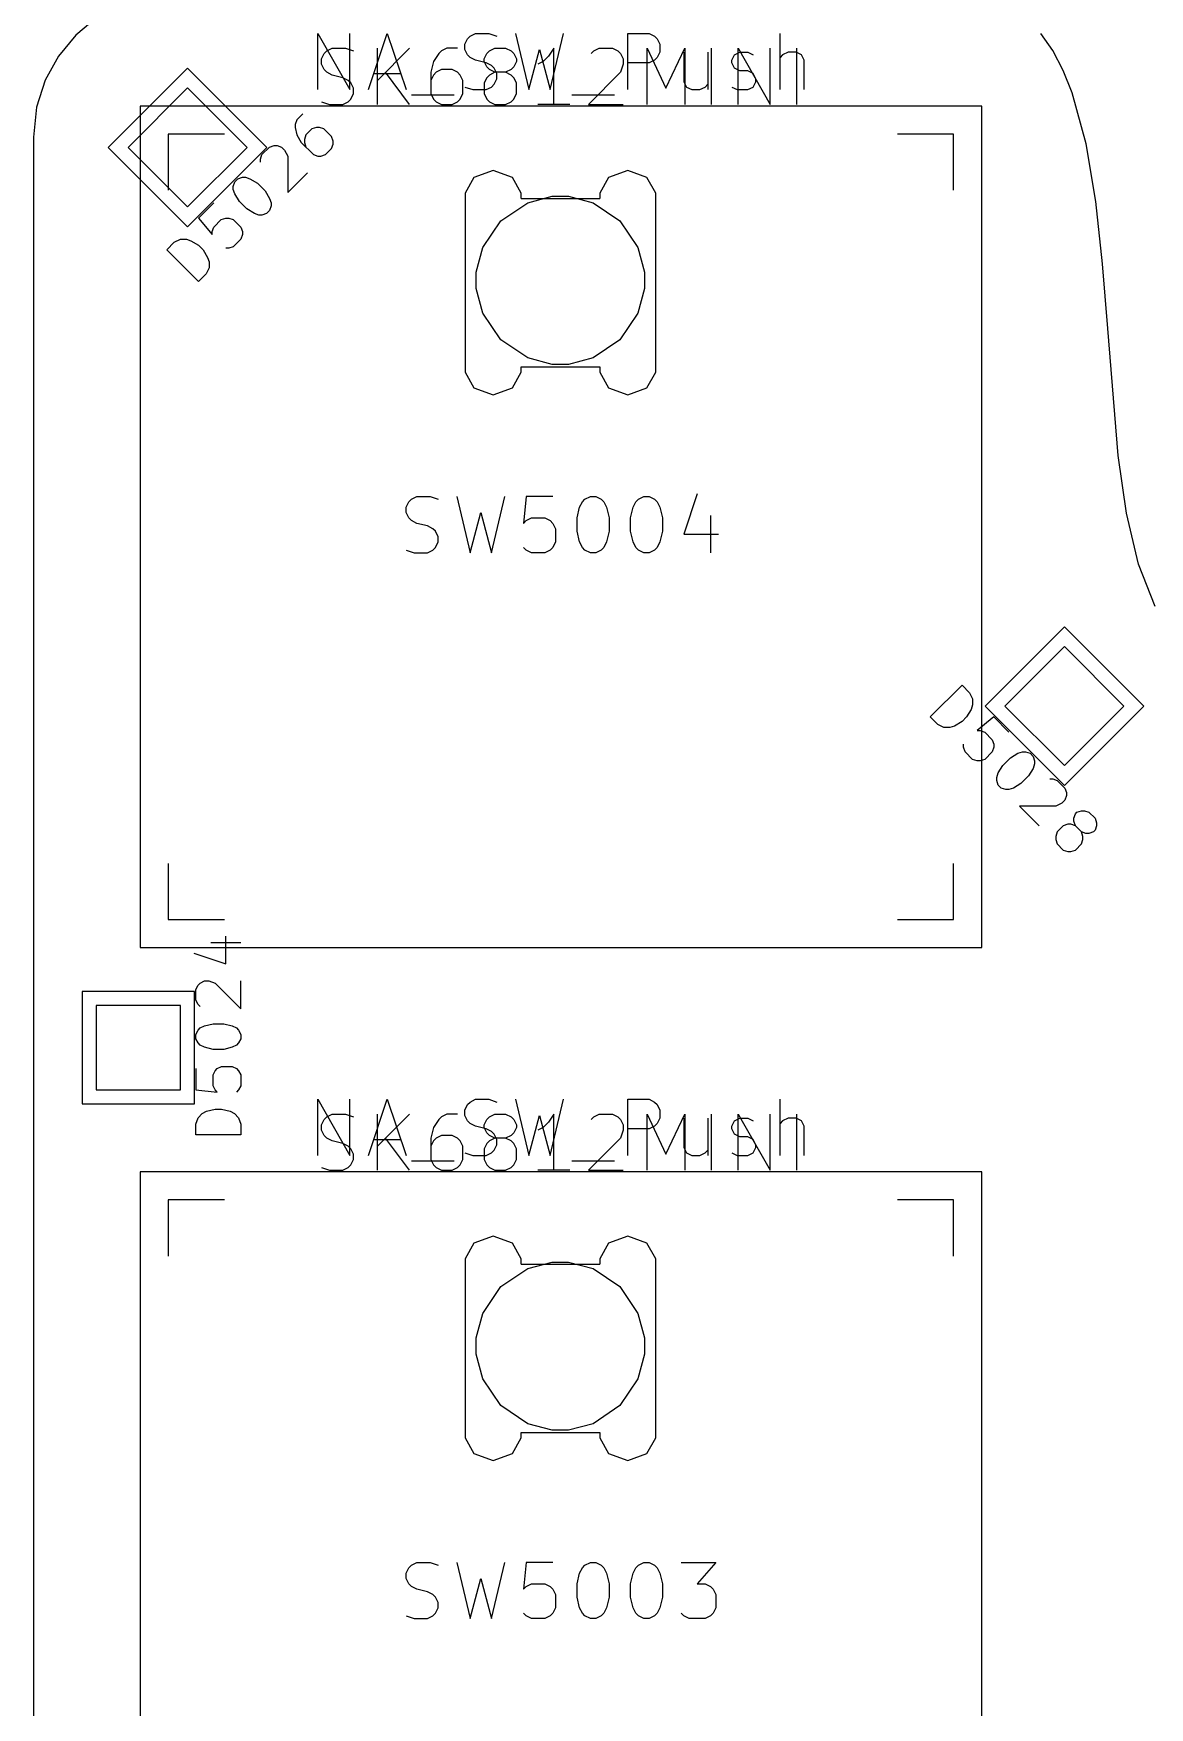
# Model space of a CAD drawing. Extents: x 0 to 141, y 0 to 216.
# Drawn here: x 0.17 to 20.07, y 52.05 to 81.89 of the extents above; entities that cross this region are included whole.
import ezdxf

# ---------------------------------------------------------------- set-up
doc = ezdxf.new("R2010")
doc.units = 0
doc.layers.get('0').update_dxf_attribs({"linetype": 'CONTINUOUS'})

msp = doc.modelspace()

# ---------------------------------------------------------------- linework, layer by layer
at = {"color": 0}
for p, q in [((1.30087, 82.1739), (0.92742, 81.861)), ((0.92742, 81.861), (0.61461, 81.4874)), ((5.24069, 80.8895), (5.24069, 81.8885)), ((5.24069, 81.8885), (5.8112, 80.8895)), ((5.8112, 80.8895), (5.8112, 81.8885)), ((6.14468, 80.8895), (6.47816, 81.8885)), ((6.47816, 81.8885), (6.81164, 80.8895)), ((7.85894, 81.6984), (7.9072, 81.7933)), ((7.9072, 81.7933), (7.95405, 81.8416)), ((7.95405, 81.8416), (8.05049, 81.8885)), ((8.05049, 81.8885), (8.28753, 81.8885)), ((8.28753, 81.8885), (8.43082, 81.8416)), ((8.76434, 81.8885), (9.00271, 80.8895)), ((9.38308, 80.8895), (9.62145, 81.8885)), ((10.7638, 80.8895), (10.7638, 81.8885)), ((10.7638, 81.8885), (11.1456, 81.8885)), ((11.1456, 81.8885), (11.2407, 81.8416)), ((11.2407, 81.8416), (11.2875, 81.7933)), ((11.2875, 81.7933), (11.3357, 81.6984)), ((13.4786, 80.8895), (13.4786, 81.8885)), ((18.3417, 81.5855), (18.1253, 81.8928)), ((0.61461, 81.4874), (0.37621, 81.0588)), ((5.30271, 81.4366), (5.35093, 81.5315)), ((5.35093, 81.5315), (5.39778, 81.5785)), ((5.39778, 81.5785), (5.49286, 81.6268)), ((5.49286, 81.6268), (5.73126, 81.6268)), ((5.73126, 81.6268), (5.87456, 81.5785)), ((6.30315, 80.6263), (6.30315, 81.6268)), ((6.87366, 81.6268), (6.30315, 81.0549)), ((7.39733, 81.5315), (7.30222, 81.3883)), ((7.44555, 81.5785), (7.39733, 81.5315)), ((7.54063, 81.6268), (7.44555, 81.5785)), ((7.73081, 81.6268), (7.54063, 81.6268)), ((7.85894, 81.6031), (7.85894, 81.6984)), ((7.9072, 81.5082), (7.85894, 81.6031)), ((7.95405, 81.4599), (7.9072, 81.5082)), ((8.20759, 81.4366), (8.25444, 81.5315)), ((8.25444, 81.5315), (8.3027, 81.5785)), ((8.3027, 81.5785), (8.39777, 81.6268)), ((8.39777, 81.6268), (8.58795, 81.6268)), ((8.58795, 81.6268), (8.6844, 81.5785)), ((8.6844, 81.5785), (8.73125, 81.5315)), ((8.73125, 81.5315), (8.77947, 81.4366)), ((9.00271, 80.8895), (9.19289, 81.6031)), ((9.19289, 81.6031), (9.38308, 80.8895)), ((9.34999, 81.4836), (9.25491, 81.3883)), ((9.44506, 81.6268), (9.34999, 81.4836)), ((9.44506, 80.6263), (9.44506, 81.6268)), ((10.1121, 81.5315), (10.1603, 81.5785)), ((10.1603, 81.5785), (10.2554, 81.6268)), ((10.2554, 81.6268), (10.4938, 81.6268)), ((10.4938, 81.6268), (10.5888, 81.5785)), ((10.5888, 81.5785), (10.6357, 81.5315)), ((10.6357, 81.5315), (10.6839, 81.4366)), ((11.1125, 80.6263), (11.1125, 81.6268)), ((11.1125, 81.6268), (11.446, 80.9128)), ((11.3357, 81.5566), (11.2875, 81.4599)), ((11.3357, 81.6984), (11.3357, 81.5566)), ((11.446, 80.9128), (11.7795, 81.6268)), ((11.7643, 81.5566), (11.7643, 81.0313)), ((11.7795, 81.6268), (11.7795, 80.6263)), ((12.1929, 81.5566), (12.1929, 80.8895)), ((12.2549, 80.6263), (12.2549, 81.6268)), ((12.6214, 81.413), (12.6697, 81.5082)), ((12.6697, 81.5082), (12.7648, 81.5566)), ((12.7317, 80.6263), (12.7317, 81.6268)), ((12.7317, 81.6268), (13.3022, 80.6263)), ((12.7648, 81.5566), (12.9067, 81.5566)), ((12.9067, 81.5566), (13.0018, 81.5082)), ((13.3022, 80.6263), (13.3022, 81.6268)), ((13.5254, 81.5082), (13.4786, 81.4599)), ((13.6219, 81.5566), (13.5254, 81.5082)), ((13.7638, 81.5566), (13.6219, 81.5566)), ((13.8589, 81.5082), (13.7638, 81.5566)), ((13.779, 80.6263), (13.779, 81.6268)), ((13.9072, 81.413), (13.8589, 81.5082)), ((18.5277, 81.2313), (18.3417, 81.5855)), ((2.91869, 81.274), (1.50482, 79.8587)), ((4.33257, 79.8587), (2.91869, 81.274)), ((5.30271, 81.3414), (5.30271, 81.4366)), ((5.35093, 81.2465), (5.30271, 81.3414)), ((5.39778, 81.1982), (5.35093, 81.2465)), ((5.49286, 81.1498), (5.39778, 81.1982)), ((6.23976, 81.1749), (6.71657, 81.1749)), ((6.87366, 80.6263), (6.44507, 81.1982)), ((7.30222, 81.3883), (7.25537, 81.1982)), ((7.25537, 81.1982), (7.25537, 80.8179)), ((7.35044, 81.1982), (7.30222, 81.1498)), ((7.44555, 81.2465), (7.35044, 81.1982)), ((7.6357, 81.2465), (7.44555, 81.2465)), ((7.73081, 81.1982), (7.6357, 81.2465)), ((7.77903, 81.1498), (7.73081, 81.1982)), ((8.05049, 81.413), (7.95405, 81.4599)), ((8.24068, 81.365), (8.05049, 81.413)), ((8.20759, 81.3883), (8.20759, 81.4366)), ((8.25444, 81.2934), (8.20759, 81.3883)), ((8.33575, 81.3181), (8.24068, 81.365)), ((8.3027, 81.2465), (8.25444, 81.2934)), ((8.39777, 81.1982), (8.3027, 81.2465)), ((8.39777, 81.1982), (8.3027, 81.1498)), ((8.38398, 81.2698), (8.33575, 81.3181)), ((8.43082, 81.1749), (8.38398, 81.2698)), ((8.58795, 81.1982), (8.39777, 81.1982)), ((8.43082, 81.0796), (8.43082, 81.1749)), ((8.6844, 81.2465), (8.58795, 81.1982)), ((8.6844, 81.1498), (8.58795, 81.1982)), ((8.73125, 81.2934), (8.6844, 81.2465)), ((8.77947, 81.3883), (8.73125, 81.2934)), ((8.77947, 81.4366), (8.77947, 81.3883)), ((9.25491, 81.3883), (9.1598, 81.3414)), ((10.6357, 81.1982), (10.0652, 80.6263)), ((10.6839, 81.3414), (10.6357, 81.1982)), ((10.6839, 81.4366), (10.6839, 81.3414)), ((11.1456, 81.365), (10.7638, 81.365)), ((11.2407, 81.413), (11.1456, 81.365)), ((11.2875, 81.4599), (11.2407, 81.413)), ((12.6214, 81.365), (12.6214, 81.413)), ((12.6697, 81.2698), (12.6214, 81.365)), ((12.7648, 81.2229), (12.6697, 81.2698)), ((12.9067, 81.2229), (12.7648, 81.2229)), ((13.0018, 81.1749), (12.9067, 81.2229)), ((13.05, 81.0796), (13.0018, 81.1749)), ((13.9072, 80.8895), (13.9072, 81.413)), ((18.6876, 80.833), (18.5277, 81.2313)), ((0.37621, 81.0588), (0.22324, 80.578)), ((2.91869, 80.9198), (1.8576, 79.8587)), ((3.97979, 79.8587), (2.91869, 80.9198)), ((5.68304, 81.1029), (5.49286, 81.1498)), ((5.77949, 81.0549), (5.68304, 81.1029)), ((5.82634, 81.008), (5.77949, 81.0549)), ((5.87456, 80.9128), (5.82634, 81.008)), ((5.87456, 80.8179), (5.87456, 80.9128)), ((7.30222, 81.1498), (7.25537, 81.0549)), ((7.82588, 81.0549), (7.77903, 81.1498)), ((7.82588, 80.8179), (7.82588, 81.0549)), ((7.85894, 80.9364), (8.00227, 80.8895)), ((8.00227, 80.8895), (8.24068, 80.8895)), ((8.25444, 81.1029), (8.20759, 81.008)), ((8.20759, 81.008), (8.20759, 80.8179)), ((8.24068, 80.8895), (8.33575, 80.9364)), ((8.3027, 81.1498), (8.25444, 81.1029)), ((8.33575, 80.9364), (8.38398, 80.9847)), ((8.38398, 80.9847), (8.43082, 81.0796)), ((8.73125, 81.1029), (8.6844, 81.1498)), ((8.77947, 81.008), (8.73125, 81.1029)), ((8.77947, 80.8179), (8.77947, 81.008)), ((11.7643, 81.0313), (11.8112, 80.9364)), ((11.8112, 80.9364), (11.9076, 80.8895)), ((11.9076, 80.8895), (12.0496, 80.8895)), ((12.0496, 80.8895), (12.1447, 80.9364)), ((12.1447, 80.9364), (12.1929, 80.9847)), ((12.6214, 80.9364), (12.7165, 80.8895)), ((12.7165, 80.8895), (12.9067, 80.8895)), ((12.9067, 80.8895), (13.0018, 80.9364)), ((13.0018, 80.9364), (13.05, 81.0313)), ((13.05, 81.0313), (13.05, 81.0796)), ((0.22324, 80.578), (0.17088, 80.0435)), ((2.07395, 80.5974), (2.07395, 65.5973)), ((17.0739, 80.5974), (2.07395, 80.5974)), ((5.30271, 80.6746), (5.44601, 80.6263)), ((5.44601, 80.6263), (5.68304, 80.6263)), ((5.68304, 80.6263), (5.77949, 80.6746)), ((5.77949, 80.6746), (5.82634, 80.7212)), ((5.82634, 80.7212), (5.87456, 80.8179)), ((6.90672, 80.7942), (7.66879, 80.7942)), ((7.25537, 80.8179), (7.30222, 80.7212)), ((7.30222, 80.7212), (7.35044, 80.6746)), ((7.35044, 80.6746), (7.44555, 80.6263)), ((7.44555, 80.6263), (7.6357, 80.6263)), ((7.6357, 80.6263), (7.73081, 80.6746)), ((7.73081, 80.6746), (7.77903, 80.7212)), ((7.77903, 80.7212), (7.82588, 80.8179)), ((8.20759, 80.8179), (8.25444, 80.7212)), ((8.25444, 80.7212), (8.3027, 80.6746)), ((8.3027, 80.6746), (8.39777, 80.6263)), ((8.39777, 80.6263), (8.58795, 80.6263)), ((8.58795, 80.6263), (8.6844, 80.6746)), ((8.6844, 80.6746), (8.73125, 80.7212)), ((8.73125, 80.7212), (8.77947, 80.8179)), ((9.73169, 80.6263), (9.1598, 80.6263)), ((9.76478, 80.7942), (10.5254, 80.7942)), ((10.0652, 80.6263), (10.6839, 80.6263)), ((17.0739, 65.5973), (17.0739, 80.5974)), ((18.937, 79.925), (18.6876, 80.833)), ((4.86449, 80.3508), (4.8369, 80.2693)), ((4.97198, 80.458), (4.86449, 80.3508)), ((0.17088, 80.0435), (0.17088, 28.2429)), ((2.57418, 80.0971), (2.57418, 79.0967)), ((3.57325, 80.0971), (2.57418, 80.0971)), ((4.8369, 80.2693), (4.8369, 80.2157)), ((4.8369, 80.2157), (4.86449, 80.082)), ((4.86449, 80.082), (4.94439, 79.9469)), ((5.02571, 80.082), (4.99953, 80.0005)), ((4.99953, 80.0005), (4.99953, 79.9469)), ((5.1332, 80.1896), (5.02571, 80.082)), ((5.21451, 80.2157), (5.1332, 80.1896)), ((5.26824, 80.2157), (5.21451, 80.2157)), ((5.34956, 80.1896), (5.26824, 80.2157)), ((5.48323, 80.0544), (5.34956, 80.1896)), ((5.51078, 79.973), (5.48323, 80.0544)), ((16.5737, 80.0971), (15.5732, 80.0971)), ((16.5737, 79.0967), (16.5737, 80.0971)), ((1.50482, 79.8587), (2.91869, 78.4447)), ((1.8576, 79.8587), (2.91869, 78.7989)), ((2.91869, 78.4447), (4.33257, 79.8587)), ((2.91869, 78.7989), (3.97979, 79.8587)), ((4.21816, 79.6505), (4.24438, 79.732)), ((4.24438, 79.732), (4.37942, 79.8657)), ((4.37942, 79.8657), (4.4607, 79.8932)), ((4.4607, 79.8932), (4.51446, 79.8932)), ((4.51446, 79.8932), (4.59437, 79.8657)), ((4.59437, 79.8657), (4.64813, 79.8117)), ((4.64813, 79.8117), (4.70323, 79.7045)), ((4.70323, 79.7045), (4.70323, 79.0582)), ((4.94439, 79.9469), (5.16075, 79.732)), ((4.99953, 79.9469), (5.02571, 79.8657)), ((5.16075, 79.732), (5.24069, 79.7045)), ((5.24069, 79.7045), (5.29579, 79.7045)), ((5.29579, 79.7045), (5.37573, 79.732)), ((5.37573, 79.732), (5.48323, 79.8393)), ((5.48323, 79.8393), (5.51078, 79.9193)), ((5.51078, 79.9193), (5.51078, 79.973)), ((19.1106, 78.8956), (18.937, 79.925)), ((4.21816, 79.5969), (4.21816, 79.6505)), ((4.70323, 79.0582), (5.05326, 79.4082)), ((8.36468, 79.4494), (8.02019, 79.3253)), ((8.70783, 79.3253), (8.36468, 79.4494)), ((10.7638, 79.4494), (10.4207, 79.3253)), ((11.107, 79.3253), (10.7638, 79.4494)), ((3.73309, 79.1655), (3.75931, 79.2469)), ((3.73309, 79.1118), (3.73309, 79.1655)), ((3.75931, 79.0303), (3.73309, 79.1118)), ((3.75931, 79.2469), (3.81303, 79.3006)), ((3.81303, 79.3006), (3.89435, 79.3267)), ((3.89435, 79.3267), (3.94808, 79.3267)), ((3.94808, 79.3267), (4.02939, 79.3006)), ((4.02939, 79.3006), (4.16444, 79.2194)), ((4.16444, 79.2194), (4.2981, 79.0843)), ((8.02019, 79.3253), (7.86447, 79.0444)), ((8.86492, 79.0444), (8.70783, 79.3253)), ((10.4207, 79.3253), (10.265, 79.0444)), ((11.2641, 79.0444), (11.107, 79.3253)), ((3.38308, 78.8691), (3.11299, 78.6007)), ((3.84059, 78.897), (3.75931, 79.0303)), ((3.97563, 78.7619), (3.84059, 78.897)), ((4.2981, 79.0843), (4.37942, 78.9506)), ((4.37942, 78.9506), (4.40559, 78.8691)), ((4.40559, 78.8155), (4.37942, 78.7344)), ((4.40559, 78.8691), (4.40559, 78.8155)), ((7.86447, 79.0444), (7.86447, 78.9492)), ((7.86447, 78.9492), (7.86447, 75.9492)), ((8.50388, 78.5509), (8.98066, 78.8719)), ((8.86492, 78.9492), (8.86492, 79.0444)), ((8.86492, 78.9492), (10.265, 78.9492)), ((8.98066, 78.8719), (9.41888, 78.9891)), ((9.41888, 78.9891), (9.56497, 78.9891)), ((9.56497, 78.9891), (9.70964, 78.9891)), ((9.70964, 78.9891), (10.1479, 78.8719)), ((10.1479, 78.8719), (10.6247, 78.5509)), ((10.265, 79.0444), (10.265, 78.9492)), ((11.2641, 78.9492), (11.2641, 79.0444)), ((11.2641, 75.9492), (11.2641, 78.9492)), ((19.2291, 77.7833), (19.1106, 78.8956)), ((3.11299, 78.6007), (3.35552, 78.3043)), ((3.38308, 78.438), (3.51675, 78.5731)), ((3.51675, 78.5731), (3.59805, 78.6007)), ((3.59805, 78.6007), (3.65181, 78.6007)), ((3.65181, 78.6007), (3.73309, 78.5731)), ((3.73309, 78.5731), (3.86814, 78.438)), ((4.1093, 78.6804), (3.97563, 78.7619)), ((4.19061, 78.6543), (4.1093, 78.6804)), ((4.24438, 78.6543), (4.19061, 78.6543)), ((4.32566, 78.6804), (4.24438, 78.6543)), ((4.37942, 78.7344), (4.32566, 78.6804)), ((8.18141, 78.0743), (8.50388, 78.5509)), ((10.6247, 78.5509), (10.9457, 78.0743)), ((2.68166, 78.1692), (2.79053, 78.2228)), ((2.79053, 78.2228), (2.89801, 78.2228)), ((2.89801, 78.2228), (2.97794, 78.1953)), ((2.97794, 78.1953), (3.11299, 78.1156)), ((3.35552, 78.3579), (3.38308, 78.438)), ((3.35552, 78.3043), (3.35552, 78.3579)), ((3.86814, 78.2228), (3.73309, 78.0881)), ((3.86814, 78.438), (3.89435, 78.3579)), ((3.89435, 78.3043), (3.86814, 78.2228)), ((3.89435, 78.3579), (3.89435, 78.3043)), ((2.54799, 78.0341), (2.68166, 78.1692)), ((3.11299, 77.4693), (2.54799, 78.0341)), ((3.11299, 78.1156), (3.19429, 78.0341)), ((3.19429, 78.0341), (3.2756, 77.899)), ((3.2756, 77.899), (3.30178, 77.8192)), ((3.65181, 78.0616), (3.59805, 78.0616)), ((3.73309, 78.0881), (3.65181, 78.0616)), ((8.06429, 77.6358), (8.18141, 78.0743)), ((10.9457, 78.0743), (11.0643, 77.6358)), ((3.24804, 77.603), (3.11299, 77.4693)), ((3.30178, 77.7102), (3.24804, 77.603)), ((3.30178, 77.8192), (3.30178, 77.7102)), ((8.06429, 77.4898), (8.06429, 77.6358)), ((11.0643, 77.6358), (11.0643, 77.4898)), ((19.3201, 76.6315), (19.2291, 77.7833)), ((8.06429, 77.3437), (8.06429, 77.4898)), ((8.18141, 76.9056), (8.06429, 77.3437)), ((11.0643, 77.3437), (10.9457, 76.9056)), ((11.0643, 77.4898), (11.0643, 77.3437)), ((8.50388, 76.4286), (8.18141, 76.9056)), ((10.9457, 76.9056), (10.6247, 76.4286)), ((8.98066, 76.1076), (8.50388, 76.4286)), ((10.6247, 76.4286), (10.1479, 76.1076)), ((19.5089, 74.3673), (19.3201, 76.6315)), ((9.41888, 75.989), (8.98066, 76.1076)), ((10.1479, 76.1076), (9.70964, 75.989)), ((7.86447, 75.9492), (7.86447, 75.8553)), ((7.86447, 75.8553), (8.02019, 75.5745)), ((8.70783, 75.5745), (8.86492, 75.8553)), ((8.86492, 75.9492), (10.265, 75.9492)), ((8.86492, 75.8553), (8.86492, 75.9492)), ((9.56497, 75.989), (9.41888, 75.989)), ((9.70964, 75.989), (9.56497, 75.989)), ((10.265, 75.9492), (10.265, 75.8553)), ((10.265, 75.8553), (10.4207, 75.5745)), ((11.107, 75.5745), (11.2641, 75.8553)), ((11.2641, 75.8553), (11.2641, 75.9492)), ((8.02019, 75.5745), (8.36468, 75.4489)), ((8.36468, 75.4489), (8.70783, 75.5745)), ((10.4207, 75.5745), (10.7638, 75.4489)), ((10.7638, 75.4489), (11.107, 75.5745)), ((19.6564, 73.3379), (19.5089, 74.3673)), ((6.81164, 73.4441), (6.85987, 73.539)), ((6.81164, 73.3489), (6.81164, 73.4441)), ((6.85987, 73.539), (6.90672, 73.5873)), ((6.90672, 73.5873), (7.00183, 73.6342)), ((7.00183, 73.6342), (7.2402, 73.6342)), ((7.2402, 73.6342), (7.38353, 73.5873)), ((7.71701, 73.6342), (7.95405, 72.6338)), ((8.33575, 72.6338), (8.57416, 73.6342)), ((8.95449, 73.6342), (8.90764, 73.1573)), ((9.4313, 73.6342), (8.95449, 73.6342)), ((9.85986, 73.2536), (9.90671, 73.4441)), ((9.90671, 73.4441), (9.95497, 73.539)), ((9.95497, 73.539), (10.0018, 73.5873)), ((10.0018, 73.5873), (10.0983, 73.6342)), ((10.0983, 73.6342), (10.1933, 73.6342)), ((10.1933, 73.6342), (10.2884, 73.5873)), ((10.2884, 73.5873), (10.3353, 73.539)), ((10.3353, 73.539), (10.3835, 73.4441)), ((10.3835, 73.4441), (10.4304, 73.2536)), ((10.8121, 73.2536), (10.859, 73.4441)), ((10.859, 73.4441), (10.9072, 73.539)), ((10.9072, 73.539), (10.954, 73.5873)), ((10.954, 73.5873), (11.0505, 73.6342)), ((11.0505, 73.6342), (11.1456, 73.6342)), ((11.1456, 73.6342), (11.2407, 73.5873)), ((11.2407, 73.5873), (11.2875, 73.539)), ((11.2875, 73.539), (11.3357, 73.4441)), ((11.3357, 73.4441), (11.384, 73.2536)), ((12.0027, 73.6822), (11.7643, 72.9671)), ((6.85987, 73.2536), (6.81164, 73.3489)), ((6.90672, 73.2056), (6.85987, 73.2536)), ((7.00183, 73.1573), (6.90672, 73.2056)), ((7.19335, 73.1104), (7.00183, 73.1573)), ((7.95405, 72.6338), (8.14557, 73.3489)), ((8.14557, 73.3489), (8.33575, 72.6338)), ((8.90764, 73.1573), (8.95449, 73.2056)), ((8.95449, 73.2056), (9.04956, 73.2536)), ((9.04956, 73.2536), (9.28797, 73.2536)), ((9.28797, 73.2536), (9.38308, 73.2056)), ((9.38308, 73.2056), (9.4313, 73.1573)), ((9.4313, 73.1573), (9.47815, 73.062)), ((9.85986, 73.0155), (9.85986, 73.2536)), ((10.4304, 73.2536), (10.4304, 73.0155)), ((10.8121, 73.0155), (10.8121, 73.2536)), ((11.384, 73.2536), (11.384, 73.0155)), ((12.2397, 73.3005), (12.2397, 72.6338)), ((19.8686, 72.4285), (19.6564, 73.3379)), ((7.28846, 73.062), (7.19335, 73.1104)), ((7.33531, 73.0155), (7.28846, 73.062)), ((7.38353, 72.9202), (7.33531, 73.0155)), ((7.33531, 72.7287), (7.38353, 72.8253)), ((7.38353, 72.8253), (7.38353, 72.9202)), ((9.47815, 72.8253), (9.4313, 72.7287)), ((9.47815, 73.062), (9.47815, 72.8253)), ((9.90671, 72.8253), (9.85986, 73.0155)), ((9.95497, 72.7287), (9.90671, 72.8253)), ((10.3835, 72.8253), (10.3353, 72.7287)), ((10.4304, 73.0155), (10.3835, 72.8253)), ((10.859, 72.8253), (10.8121, 73.0155)), ((10.9072, 72.7287), (10.859, 72.8253)), ((11.3357, 72.8253), (11.2875, 72.7287)), ((11.384, 73.0155), (11.3357, 72.8253)), ((11.7643, 72.9671), (12.3831, 72.9671)), ((6.81164, 72.6817), (6.95494, 72.6338)), ((6.95494, 72.6338), (7.19335, 72.6338)), ((7.19335, 72.6338), (7.28846, 72.6817)), ((7.28846, 72.6817), (7.33531, 72.7287)), ((8.95449, 72.6817), (8.90764, 72.7287)), ((9.04956, 72.6338), (8.95449, 72.6817)), ((9.28797, 72.6338), (9.04956, 72.6338)), ((9.38308, 72.6817), (9.28797, 72.6338)), ((9.4313, 72.7287), (9.38308, 72.6817)), ((10.0018, 72.6817), (9.95497, 72.7287)), ((10.0983, 72.6338), (10.0018, 72.6817)), ((10.1933, 72.6338), (10.0983, 72.6338)), ((10.2884, 72.6817), (10.1933, 72.6338)), ((10.3353, 72.7287), (10.2884, 72.6817)), ((10.954, 72.6817), (10.9072, 72.7287)), ((11.0505, 72.6338), (10.954, 72.6817)), ((11.1456, 72.6338), (11.0505, 72.6338)), ((11.2407, 72.6817), (11.1456, 72.6338)), ((11.2875, 72.7287), (11.2407, 72.6817)), ((20.1676, 71.676), (19.8686, 72.4285)), ((18.5484, 71.3133), (17.1345, 69.8997)), ((19.9636, 69.8997), (18.5484, 71.3133)), ((18.5484, 70.9595), (17.4887, 69.8997)), ((19.6095, 69.8997), (18.5484, 70.9595)), ((16.1575, 69.7054), (16.7239, 70.2702)), ((16.7239, 70.2702), (16.8589, 70.1354)), ((16.8589, 70.1354), (16.9127, 70.0278)), ((16.8851, 69.8391), (16.8052, 69.7054)), ((16.9127, 69.9202), (16.8851, 69.8391)), ((16.9127, 70.0278), (16.9127, 69.9202)), ((17.1345, 69.8997), (18.5484, 68.4858)), ((17.4887, 69.8997), (18.5484, 68.8386)), ((18.5484, 68.4858), (19.9636, 69.8997)), ((18.5484, 68.8386), (19.6095, 69.8997)), ((16.2925, 69.5702), (16.1575, 69.7054)), ((16.4, 69.5166), (16.2925, 69.5702)), ((16.5888, 69.5427), (16.5089, 69.5166)), ((16.7239, 69.6239), (16.5888, 69.5427)), ((16.8052, 69.7054), (16.7239, 69.6239)), ((17.2889, 69.7054), (16.9926, 69.4626)), ((17.5589, 69.4351), (17.2889, 69.7054)), ((16.5089, 69.5166), (16.4, 69.5166)), ((16.9926, 69.4626), (17.0463, 69.4626)), ((17.0463, 69.4626), (17.1276, 69.4351)), ((17.1276, 69.4351), (17.2627, 69.3)), ((17.2627, 69.3), (17.2889, 69.2203)), ((16.7501, 69.1667), (16.7501, 69.2203)), ((16.7776, 69.0852), (16.7501, 69.1667)), ((16.9127, 68.9501), (16.7776, 69.0852)), ((16.9926, 68.924), (16.9127, 68.9501)), ((17.1276, 68.9501), (17.0463, 68.924)), ((17.2627, 69.0852), (17.1276, 68.9501)), ((17.2889, 69.1667), (17.2627, 69.0852)), ((17.2889, 69.2203), (17.2889, 69.1667)), ((17.4515, 68.8428), (17.5852, 68.9776)), ((17.5852, 68.9776), (17.7202, 69.0577)), ((17.7202, 69.0577), (17.8015, 69.0852)), ((17.8015, 69.0852), (17.8552, 69.0852)), ((17.8552, 69.0852), (17.9366, 69.0577)), ((17.9366, 69.0577), (17.9903, 69.004)), ((17.9903, 69.004), (18.0165, 68.924)), ((17.0463, 68.924), (16.9926, 68.924)), ((17.3426, 68.6276), (17.3702, 68.7077)), ((17.3702, 68.7077), (17.4515, 68.8428)), ((17.909, 68.6537), (17.7739, 68.52)), ((17.9903, 68.7888), (17.909, 68.6537)), ((18.0165, 68.8703), (17.9903, 68.7888)), ((18.0165, 68.924), (18.0165, 68.8703)), ((17.3426, 68.574), (17.3426, 68.6276)), ((17.3702, 68.4925), (17.3426, 68.574)), ((17.4239, 68.4389), (17.3702, 68.4925)), ((17.5052, 68.4114), (17.4239, 68.4389)), ((17.5589, 68.4114), (17.5052, 68.4114)), ((17.6389, 68.4389), (17.5589, 68.4114)), ((17.7739, 68.52), (17.6389, 68.4389)), ((18.2866, 68.6001), (18.3403, 68.6001)), ((18.3403, 68.6001), (18.4202, 68.574)), ((18.4202, 68.574), (18.5553, 68.4389)), ((18.5553, 68.4389), (18.5829, 68.3578)), ((18.5829, 68.3578), (18.5829, 68.3038)), ((18.394, 68.115), (17.7478, 68.115)), ((17.7478, 68.115), (18.0978, 67.7651)), ((18.5015, 68.1687), (18.394, 68.115)), ((18.5553, 68.224), (18.5015, 68.1687)), ((18.5829, 68.3038), (18.5553, 68.224)), ((18.5291, 67.7651), (18.4202, 67.6575)), ((18.609, 67.7926), (18.5291, 67.7651)), ((18.6628, 67.7926), (18.609, 67.7926)), ((18.7441, 67.7651), (18.6628, 67.7926)), ((18.7165, 67.9002), (18.7441, 67.9813)), ((18.7165, 67.8462), (18.7165, 67.9002)), ((18.7441, 67.7651), (18.7165, 67.8462)), ((18.7441, 67.9813), (18.7702, 68.0074)), ((18.8516, 67.6575), (18.7441, 67.7651)), ((18.7702, 68.0074), (18.8516, 68.035)), ((18.8516, 68.035), (18.9053, 68.035)), ((18.9053, 68.035), (18.9866, 68.0074)), ((18.9866, 68.0074), (19.0941, 67.9002)), ((19.0941, 67.9002), (19.1216, 67.8187)), ((19.1216, 67.7651), (19.0941, 67.685)), ((19.1216, 67.8187), (19.1216, 67.7651)), ((18.4202, 67.6575), (18.394, 67.5763)), ((18.394, 67.5763), (18.394, 67.5224)), ((18.394, 67.5224), (18.4202, 67.4426)), ((18.9329, 67.63), (18.8516, 67.6575)), ((18.8791, 67.5763), (18.8516, 67.6575)), ((18.8516, 67.4426), (18.8791, 67.5224)), ((18.8791, 67.5224), (18.8791, 67.5763)), ((18.9866, 67.63), (18.9329, 67.63)), ((19.0665, 67.6575), (18.9866, 67.63)), ((19.0941, 67.685), (19.0665, 67.6575)), ((18.4202, 67.4426), (18.5291, 67.3336)), ((18.5291, 67.3336), (18.609, 67.3075)), ((18.609, 67.3075), (18.6628, 67.3075)), ((18.6628, 67.3075), (18.7441, 67.3336)), ((18.7441, 67.3336), (18.8516, 67.4426)), ((2.57418, 67.0966), (2.57418, 66.0961)), ((16.5737, 66.0961), (16.5737, 67.0966)), ((2.57418, 66.0961), (3.57325, 66.0961)), ((15.5732, 66.0961), (16.5737, 66.0961)), ((3.33347, 65.684), (3.86676, 65.684)), ((3.59943, 65.3038), (3.59943, 65.7987)), ((2.07395, 65.5973), (17.0739, 65.5973)), ((3.02893, 65.4939), (3.59943, 65.3038)), ((1.03904, 64.8092), (1.03904, 62.8096)), ((3.03857, 64.8092), (1.03904, 64.8092)), ((3.03857, 62.8096), (3.03857, 64.8092)), ((3.06614, 64.8462), (3.10472, 64.9235)), ((3.06614, 64.6561), (3.06614, 64.8462)), ((3.10472, 64.9235), (3.14331, 64.9609)), ((3.14331, 64.9609), (3.2191, 64.9993)), ((3.2191, 64.9993), (3.29489, 64.9993)), ((3.29489, 64.9993), (3.40927, 64.9609)), ((3.40927, 64.9609), (3.86676, 64.5033)), ((3.86676, 64.5033), (3.86676, 64.9993)), ((1.28846, 64.5597), (1.28846, 63.059)), ((2.78915, 64.5597), (1.28846, 64.5597)), ((2.78915, 63.059), (2.78915, 64.5597)), ((3.10472, 64.5806), (3.06614, 64.6561)), ((3.14331, 64.5418), (3.10472, 64.5806)), ((3.14331, 64.1615), (3.2191, 64.1985)), ((3.2191, 64.1985), (3.37206, 64.2373)), ((3.37206, 64.2373), (3.56224, 64.2373)), ((3.56224, 64.2373), (3.7138, 64.1985)), ((3.7138, 64.1985), (3.79099, 64.1615)), ((3.06614, 64.0472), (3.10472, 64.123)), ((3.06614, 63.9699), (3.06614, 64.0472)), ((3.10472, 63.8941), (3.06614, 63.9699)), ((3.10472, 64.123), (3.14331, 64.1615)), ((3.14331, 63.857), (3.10472, 63.8941)), ((3.79099, 64.1615), (3.8282, 64.123)), ((3.8282, 63.8941), (3.79099, 63.857)), ((3.8282, 64.123), (3.86676, 64.0472)), ((3.86676, 63.9699), (3.8282, 63.8941)), ((3.86676, 64.0472), (3.86676, 63.9699)), ((3.2191, 63.8182), (3.14331, 63.857)), ((3.37206, 63.7798), (3.2191, 63.8182)), ((3.56224, 63.7798), (3.37206, 63.7798)), ((3.7138, 63.8182), (3.56224, 63.7798)), ((3.79099, 63.857), (3.7138, 63.8182)), ((3.06614, 63.4365), (3.06614, 63.0562)), ((3.37206, 63.3236), (3.40927, 63.3995)), ((3.37206, 63.1321), (3.37206, 63.3236)), ((3.40927, 63.3995), (3.44785, 63.4365)), ((3.44785, 63.4365), (3.52364, 63.4753)), ((3.52364, 63.4753), (3.7138, 63.4753)), ((3.7138, 63.4753), (3.79099, 63.4365)), ((3.79099, 63.4365), (3.8282, 63.3995)), ((3.8282, 63.3995), (3.86676, 63.3236)), ((3.86676, 63.3236), (3.86676, 63.1321)), ((1.28846, 63.059), (2.78915, 63.059)), ((3.06614, 63.0562), (3.44785, 63.0178)), ((3.40927, 63.0562), (3.37206, 63.1321)), ((3.44785, 63.0178), (3.40927, 63.0562)), ((3.8282, 63.0562), (3.79099, 63.0178)), ((3.86676, 63.1321), (3.8282, 63.0562)), ((1.03904, 62.8096), (3.03857, 62.8096)), ((3.18051, 62.6375), (3.25768, 62.6759)), ((3.25768, 62.6759), (3.40927, 62.7133)), ((3.40927, 62.7133), (3.52364, 62.7133)), ((3.52364, 62.7133), (3.67661, 62.6759)), ((3.67661, 62.6759), (3.75239, 62.6375)), ((5.24069, 61.8892), (5.24069, 62.8897)), ((5.24069, 62.8897), (5.8112, 61.8892)), ((5.8112, 61.8892), (5.8112, 62.8897)), ((6.14468, 61.8892), (6.47816, 62.8897)), ((6.47816, 62.8897), (6.81164, 61.8892)), ((7.85894, 62.6992), (7.9072, 62.7944)), ((7.85894, 62.6029), (7.85894, 62.6992)), ((7.9072, 62.7944), (7.95405, 62.8414)), ((7.95405, 62.8414), (8.05049, 62.8897)), ((8.05049, 62.8897), (8.28753, 62.8897)), ((8.28753, 62.8897), (8.43082, 62.8414)), ((8.76434, 62.8897), (9.00271, 61.8892)), ((9.38308, 61.8892), (9.62145, 62.8897)), ((10.7638, 61.8892), (10.7638, 62.8897)), ((10.7638, 62.8897), (11.1456, 62.8897)), ((11.1456, 62.8897), (11.2407, 62.8414)), ((11.2407, 62.8414), (11.2875, 62.7944)), ((11.2875, 62.7944), (11.3357, 62.6992)), ((11.3357, 62.6992), (11.3357, 62.556)), ((13.4786, 61.8892), (13.4786, 62.8897)), ((3.06614, 62.4473), (3.10472, 62.5616)), ((3.06614, 62.2558), (3.06614, 62.4473)), ((3.10472, 62.5616), (3.18051, 62.6375)), ((3.75239, 62.6375), (3.8282, 62.5616)), ((3.8282, 62.5616), (3.86676, 62.4473)), ((3.86676, 62.4473), (3.86676, 62.2558)), ((5.30271, 62.436), (5.35093, 62.5313)), ((5.30271, 62.3411), (5.30271, 62.436)), ((5.35093, 62.5313), (5.39778, 62.5796)), ((5.39778, 62.5796), (5.49286, 62.6262)), ((5.49286, 62.6262), (5.73126, 62.6262)), ((5.73126, 62.6262), (5.87456, 62.5796)), ((6.30315, 61.6271), (6.30315, 62.6262)), ((6.87366, 62.6262), (6.30315, 62.0557)), ((7.30222, 62.388), (7.25537, 62.1979)), ((7.39733, 62.5313), (7.30222, 62.388)), ((7.44555, 62.5796), (7.39733, 62.5313)), ((7.54063, 62.6262), (7.44555, 62.5796)), ((7.73081, 62.6262), (7.54063, 62.6262)), ((7.9072, 62.508), (7.85894, 62.6029)), ((7.95405, 62.4611), (7.9072, 62.508)), ((8.05049, 62.4127), (7.95405, 62.4611)), ((8.24068, 62.3658), (8.05049, 62.4127)), ((8.20759, 62.436), (8.25444, 62.5313)), ((8.20759, 62.388), (8.20759, 62.436)), ((8.25444, 62.2928), (8.20759, 62.388)), ((8.25444, 62.5313), (8.3027, 62.5796)), ((8.3027, 62.5796), (8.39777, 62.6262)), ((8.39777, 62.6262), (8.58795, 62.6262)), ((8.58795, 62.6262), (8.6844, 62.5796)), ((8.6844, 62.5796), (8.73125, 62.5313)), ((8.73125, 62.5313), (8.77947, 62.436)), ((8.77947, 62.388), (8.73125, 62.2928)), ((8.77947, 62.436), (8.77947, 62.388)), ((9.00271, 61.8892), (9.19289, 62.6029)), ((9.25491, 62.388), (9.1598, 62.3411)), ((9.19289, 62.6029), (9.38308, 61.8892)), ((9.34999, 62.4844), (9.25491, 62.388)), ((9.44506, 62.6262), (9.34999, 62.4844)), ((9.44506, 61.6271), (9.44506, 62.6262)), ((10.1121, 62.5313), (10.1603, 62.5796)), ((10.1603, 62.5796), (10.2554, 62.6262)), ((10.2554, 62.6262), (10.4938, 62.6262)), ((10.4938, 62.6262), (10.5888, 62.5796)), ((10.5888, 62.5796), (10.6357, 62.5313)), ((10.6357, 62.5313), (10.6839, 62.436)), ((10.6839, 62.436), (10.6839, 62.3411)), ((11.1125, 61.6271), (11.1125, 62.6262)), ((11.1125, 62.6262), (11.446, 61.9125)), ((11.2407, 62.4127), (11.1456, 62.3658)), ((11.2875, 62.4611), (11.2407, 62.4127)), ((11.3357, 62.556), (11.2875, 62.4611)), ((11.446, 61.9125), (11.7795, 62.6262)), ((11.7643, 62.556), (11.7643, 62.0324)), ((11.7795, 62.6262), (11.7795, 61.6271)), ((12.1929, 62.556), (12.1929, 61.8892)), ((12.2549, 61.6271), (12.2549, 62.6262)), ((12.6214, 62.4127), (12.6697, 62.508)), ((12.6214, 62.3658), (12.6214, 62.4127)), ((12.6697, 62.508), (12.7648, 62.556)), ((12.7317, 61.6271), (12.7317, 62.6262)), ((12.7317, 62.6262), (13.3022, 61.6271)), ((12.7648, 62.556), (12.9067, 62.556)), ((12.9067, 62.556), (13.0018, 62.508)), ((13.3022, 61.6271), (13.3022, 62.6262)), ((13.5254, 62.508), (13.4786, 62.4611)), ((13.6219, 62.556), (13.5254, 62.508)), ((13.7638, 62.556), (13.6219, 62.556)), ((13.8589, 62.508), (13.7638, 62.556)), ((13.779, 61.6271), (13.779, 62.6262)), ((13.9072, 62.4127), (13.8589, 62.508)), ((13.9072, 61.8892), (13.9072, 62.4127)), ((3.86676, 62.2558), (3.06614, 62.2558)), ((5.35093, 62.2459), (5.30271, 62.3411)), ((5.39778, 62.1979), (5.35093, 62.2459)), ((5.49286, 62.151), (5.39778, 62.1979)), ((5.68304, 62.1026), (5.49286, 62.151)), ((5.77949, 62.0557), (5.68304, 62.1026)), ((6.23976, 62.1743), (6.71657, 62.1743)), ((6.87366, 61.6271), (6.44507, 62.1979)), ((7.25537, 62.1979), (7.25537, 61.8172)), ((7.30222, 62.151), (7.25537, 62.0557)), ((7.35044, 62.1979), (7.30222, 62.151)), ((7.44555, 62.2459), (7.35044, 62.1979)), ((7.6357, 62.2459), (7.44555, 62.2459)), ((7.73081, 62.1979), (7.6357, 62.2459)), ((7.77903, 62.151), (7.73081, 62.1979)), ((7.82588, 62.0557), (7.77903, 62.151)), ((8.25444, 62.1026), (8.20759, 62.0078)), ((8.33575, 62.3175), (8.24068, 62.3658)), ((8.3027, 62.2459), (8.25444, 62.2928)), ((8.3027, 62.151), (8.25444, 62.1026)), ((8.39777, 62.1979), (8.3027, 62.2459)), ((8.39777, 62.1979), (8.3027, 62.151)), ((8.38398, 62.2709), (8.33575, 62.3175)), ((8.43082, 62.1743), (8.38398, 62.2709)), ((8.38398, 61.9841), (8.43082, 62.0794)), ((8.58795, 62.1979), (8.39777, 62.1979)), ((8.43082, 62.0794), (8.43082, 62.1743)), ((8.6844, 62.2459), (8.58795, 62.1979)), ((8.6844, 62.151), (8.58795, 62.1979)), ((8.73125, 62.2928), (8.6844, 62.2459)), ((8.73125, 62.1026), (8.6844, 62.151)), ((8.77947, 62.0078), (8.73125, 62.1026)), ((10.6357, 62.1979), (10.0652, 61.6271)), ((10.6839, 62.3411), (10.6357, 62.1979)), ((11.1456, 62.3658), (10.7638, 62.3658)), ((12.6697, 62.2709), (12.6214, 62.3658)), ((12.7648, 62.2226), (12.6697, 62.2709)), ((12.9067, 62.2226), (12.7648, 62.2226)), ((13.0018, 62.1743), (12.9067, 62.2226)), ((13.05, 62.0794), (13.0018, 62.1743)), ((13.05, 62.0324), (13.05, 62.0794)), ((5.82634, 62.0078), (5.77949, 62.0557)), ((5.87456, 61.9125), (5.82634, 62.0078)), ((5.82634, 61.7224), (5.87456, 61.8172)), ((5.87456, 61.8172), (5.87456, 61.9125)), ((6.90672, 61.794), (7.66879, 61.794)), ((7.25537, 61.8172), (7.30222, 61.7224)), ((7.77903, 61.7224), (7.82588, 61.8172)), ((7.82588, 61.8172), (7.82588, 62.0557)), ((7.85894, 61.9372), (8.00227, 61.8892)), ((8.00227, 61.8892), (8.24068, 61.8892)), ((8.20759, 62.0078), (8.20759, 61.8172)), ((8.20759, 61.8172), (8.25444, 61.7224)), ((8.24068, 61.8892), (8.33575, 61.9372)), ((8.33575, 61.9372), (8.38398, 61.9841)), ((8.73125, 61.7224), (8.77947, 61.8172)), ((8.77947, 61.8172), (8.77947, 62.0078)), ((9.76478, 61.794), (10.5254, 61.794)), ((11.7643, 62.0324), (11.8112, 61.9372)), ((11.8112, 61.9372), (11.9076, 61.8892)), ((11.9076, 61.8892), (12.0496, 61.8892)), ((12.0496, 61.8892), (12.1447, 61.9372)), ((12.1447, 61.9372), (12.1929, 61.9841)), ((12.6214, 61.9372), (12.7165, 61.8892)), ((12.7165, 61.8892), (12.9067, 61.8892)), ((12.9067, 61.8892), (13.0018, 61.9372)), ((13.0018, 61.9372), (13.05, 62.0324)), ((2.07395, 61.5968), (2.07395, 46.597)), ((17.0739, 61.5968), (2.07395, 61.5968)), ((5.30271, 61.674), (5.44601, 61.6271)), ((5.44601, 61.6271), (5.68304, 61.6271)), ((5.68304, 61.6271), (5.77949, 61.674)), ((5.77949, 61.674), (5.82634, 61.7224)), ((7.30222, 61.7224), (7.35044, 61.674)), ((7.35044, 61.674), (7.44555, 61.6271)), ((7.44555, 61.6271), (7.6357, 61.6271)), ((7.6357, 61.6271), (7.73081, 61.674)), ((7.73081, 61.674), (7.77903, 61.7224)), ((8.25444, 61.7224), (8.3027, 61.674)), ((8.3027, 61.674), (8.39777, 61.6271)), ((8.39777, 61.6271), (8.58795, 61.6271)), ((8.58795, 61.6271), (8.6844, 61.674)), ((8.6844, 61.674), (8.73125, 61.7224)), ((9.73169, 61.6271), (9.1598, 61.6271)), ((10.0652, 61.6271), (10.6839, 61.6271)), ((17.0739, 46.597), (17.0739, 61.5968)), ((2.57418, 61.0969), (2.57418, 60.0964)), ((3.57325, 61.0969), (2.57418, 61.0969)), ((16.5737, 61.0969), (15.5732, 61.0969)), ((16.5737, 60.0964), (16.5737, 61.0969)), ((8.02019, 60.325), (7.86447, 60.0438)), ((8.36468, 60.4492), (8.02019, 60.325)), ((8.70783, 60.325), (8.36468, 60.4492)), ((8.86492, 60.0438), (8.70783, 60.325)), ((10.4207, 60.325), (10.265, 60.0438)), ((10.7638, 60.4492), (10.4207, 60.325)), ((11.107, 60.325), (10.7638, 60.4492)), ((11.2641, 60.0438), (11.107, 60.325)), ((7.86447, 60.0438), (7.86447, 59.9489)), ((8.86492, 59.9489), (8.86492, 60.0438)), ((8.98066, 59.8717), (9.41888, 59.9888)), ((9.41888, 59.9888), (9.56497, 59.9888)), ((9.56497, 59.9888), (9.70964, 59.9888)), ((9.70964, 59.9888), (10.1479, 59.8717)), ((10.265, 60.0438), (10.265, 59.9489)), ((11.2641, 59.9489), (11.2641, 60.0438)), ((7.86447, 59.9489), (7.86447, 56.9489)), ((8.50388, 59.5507), (8.98066, 59.8717)), ((8.86492, 59.9489), (10.265, 59.9489)), ((10.1479, 59.8717), (10.6247, 59.5507)), ((11.2641, 56.9489), (11.2641, 59.9489)), ((8.18141, 59.0737), (8.50388, 59.5507)), ((10.6247, 59.5507), (10.9457, 59.0737)), ((8.06429, 58.6355), (8.18141, 59.0737)), ((10.9457, 59.0737), (11.0643, 58.6355)), ((8.06429, 58.4895), (8.06429, 58.6355)), ((11.0643, 58.6355), (11.0643, 58.4895)), ((8.06429, 58.3449), (8.06429, 58.4895)), ((8.18141, 57.9067), (8.06429, 58.3449)), ((11.0643, 58.3449), (10.9457, 57.9067)), ((11.0643, 58.4895), (11.0643, 58.3449)), ((8.50388, 57.4298), (8.18141, 57.9067)), ((10.9457, 57.9067), (10.6247, 57.4298)), ((8.98066, 57.1073), (8.50388, 57.4298)), ((10.6247, 57.4298), (10.1479, 57.1073)), ((9.41888, 56.9888), (8.98066, 57.1073)), ((10.1479, 57.1073), (9.70964, 56.9888)), ((7.86447, 56.9489), (7.86447, 56.8565)), ((7.86447, 56.8565), (8.02019, 56.5753)), ((8.70783, 56.5753), (8.86492, 56.8565)), ((8.86492, 56.9489), (10.265, 56.9489)), ((8.86492, 56.8565), (8.86492, 56.9489)), ((9.56497, 56.9888), (9.41888, 56.9888)), ((9.70964, 56.9888), (9.56497, 56.9888)), ((10.265, 56.9489), (10.265, 56.8565)), ((10.265, 56.8565), (10.4207, 56.5753)), ((11.107, 56.5753), (11.2641, 56.8565)), ((11.2641, 56.8565), (11.2641, 56.9489)), ((8.02019, 56.5753), (8.36468, 56.4501)), ((8.36468, 56.4501), (8.70783, 56.5753)), ((10.4207, 56.5753), (10.7638, 56.4501)), ((10.7638, 56.4501), (11.107, 56.5753)), ((6.90672, 54.5867), (7.00183, 54.6336)), ((7.00183, 54.6336), (7.2402, 54.6336)), ((7.2402, 54.6336), (7.38353, 54.5867)), ((7.71701, 54.6336), (7.95405, 53.6346)), ((8.33575, 53.6346), (8.57416, 54.6336)), ((8.95449, 54.6336), (8.90764, 54.1584)), ((9.4313, 54.6336), (8.95449, 54.6336)), ((10.0018, 54.5867), (10.0983, 54.6336)), ((10.0983, 54.6336), (10.1933, 54.6336)), ((10.1933, 54.6336), (10.2884, 54.5867)), ((10.954, 54.5867), (11.0505, 54.6336)), ((11.0505, 54.6336), (11.1456, 54.6336)), ((11.1456, 54.6336), (11.2407, 54.5867)), ((11.7161, 54.6336), (12.3362, 54.6336)), ((12.3362, 54.6336), (12.0027, 54.2533)), ((6.81164, 54.4435), (6.85987, 54.5387)), ((6.81164, 54.3486), (6.81164, 54.4435)), ((6.85987, 54.2533), (6.81164, 54.3486)), ((6.85987, 54.5387), (6.90672, 54.5867)), ((7.95405, 53.6346), (8.14557, 54.3486)), ((8.14557, 54.3486), (8.33575, 53.6346)), ((9.85986, 54.2533), (9.90671, 54.4435)), ((9.90671, 54.4435), (9.95497, 54.5387)), ((9.95497, 54.5387), (10.0018, 54.5867)), ((10.2884, 54.5867), (10.3353, 54.5387)), ((10.3353, 54.5387), (10.3835, 54.4435)), ((10.3835, 54.4435), (10.4304, 54.2533)), ((10.8121, 54.2533), (10.859, 54.4435)), ((10.859, 54.4435), (10.9072, 54.5387)), ((10.9072, 54.5387), (10.954, 54.5867)), ((11.2407, 54.5867), (11.2875, 54.5387)), ((11.2875, 54.5387), (11.3357, 54.4435)), ((11.3357, 54.4435), (11.384, 54.2533)), ((6.90672, 54.205), (6.85987, 54.2533)), ((7.00183, 54.1584), (6.90672, 54.205)), ((7.19335, 54.1101), (7.00183, 54.1584)), ((7.28846, 54.0632), (7.19335, 54.1101)), ((7.33531, 54.0149), (7.28846, 54.0632)), ((8.90764, 54.1584), (8.95449, 54.205)), ((8.95449, 54.205), (9.04956, 54.2533)), ((9.04956, 54.2533), (9.28797, 54.2533)), ((9.28797, 54.2533), (9.38308, 54.205)), ((9.38308, 54.205), (9.4313, 54.1584)), ((9.4313, 54.1584), (9.47815, 54.0632)), ((9.47815, 54.0632), (9.47815, 53.8247)), ((9.85986, 54.0149), (9.85986, 54.2533)), ((10.4304, 54.2533), (10.4304, 54.0149)), ((10.8121, 54.0149), (10.8121, 54.2533)), ((11.384, 54.2533), (11.384, 54.0149)), ((12.0027, 54.2533), (12.1447, 54.2533)), ((12.1447, 54.2533), (12.2397, 54.205)), ((12.2397, 54.205), (12.288, 54.1584)), ((12.288, 54.1584), (12.3362, 54.0632)), ((12.3362, 54.0632), (12.3362, 53.8247)), ((7.28846, 53.6815), (7.33531, 53.7298)), ((7.38353, 53.92), (7.33531, 54.0149)), ((7.33531, 53.7298), (7.38353, 53.8247)), ((7.38353, 53.8247), (7.38353, 53.92)), ((8.95449, 53.6815), (8.90764, 53.7298)), ((9.4313, 53.7298), (9.38308, 53.6815)), ((9.47815, 53.8247), (9.4313, 53.7298)), ((9.90671, 53.8247), (9.85986, 54.0149)), ((9.95497, 53.7298), (9.90671, 53.8247)), ((10.0018, 53.6815), (9.95497, 53.7298)), ((10.3353, 53.7298), (10.2884, 53.6815)), ((10.3835, 53.8247), (10.3353, 53.7298)), ((10.4304, 54.0149), (10.3835, 53.8247)), ((10.859, 53.8247), (10.8121, 54.0149)), ((10.9072, 53.7298), (10.859, 53.8247)), ((10.954, 53.6815), (10.9072, 53.7298)), ((11.2875, 53.7298), (11.2407, 53.6815)), ((11.3357, 53.8247), (11.2875, 53.7298)), ((11.384, 54.0149), (11.3357, 53.8247)), ((11.7643, 53.6815), (11.7161, 53.7298)), ((12.288, 53.7298), (12.2397, 53.6815)), ((12.3362, 53.8247), (12.288, 53.7298)), ((6.81164, 53.6815), (6.95494, 53.6346)), ((6.95494, 53.6346), (7.19335, 53.6346)), ((7.19335, 53.6346), (7.28846, 53.6815)), ((9.04956, 53.6346), (8.95449, 53.6815)), ((9.28797, 53.6346), (9.04956, 53.6346)), ((9.38308, 53.6815), (9.28797, 53.6346)), ((10.0983, 53.6346), (10.0018, 53.6815)), ((10.1933, 53.6346), (10.0983, 53.6346)), ((10.2884, 53.6815), (10.1933, 53.6346)), ((11.0505, 53.6346), (10.954, 53.6815)), ((11.1456, 53.6346), (11.0505, 53.6346)), ((11.2407, 53.6815), (11.1456, 53.6346)), ((11.8594, 53.6346), (11.7643, 53.6815)), ((12.1447, 53.6346), (11.8594, 53.6346)), ((12.2397, 53.6815), (12.1447, 53.6346))]:
    msp.add_line(p, q, dxfattribs=at)

doc.saveas('drawing.dxf')
